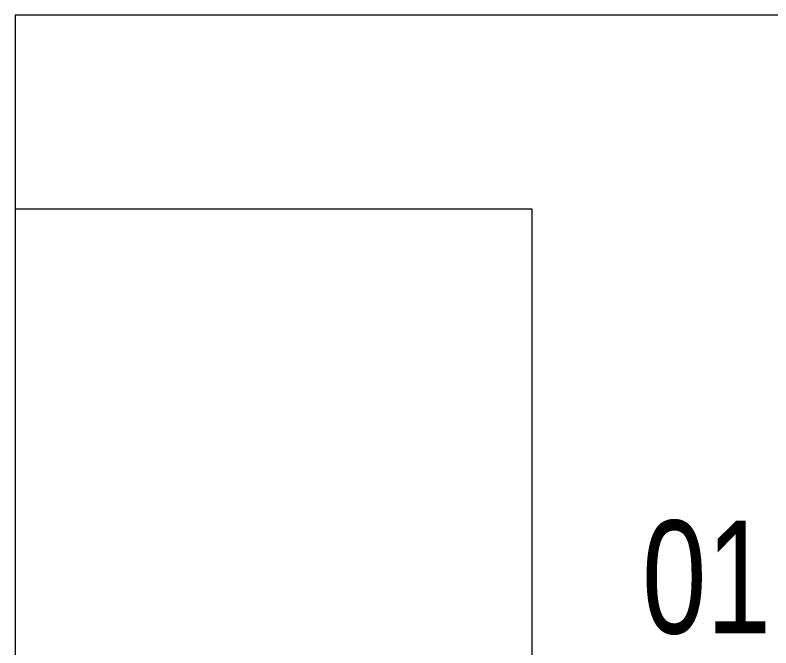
# Model space of a CAD drawing. Header units: metres. Extents: x 75097 to 220695, y -1557923 to -1361206.
# Drawn here: x 111017 to 111602, y -1425263 to -1424773 of the extents above; entities that cross this region are included whole.
import ezdxf

# ---------------------------------------------------------------- set-up
doc = ezdxf.new("R2010")
doc.units = ezdxf.units.M
doc.layers.get('0').update_dxf_attribs({"lineweight": 0})
doc.layers.add('A-100 - Copy$0$Medical Equipment and Furniture', color=8, linetype='Continuous', lineweight=0)
doc.styles.add('A-100 - Copy$0$X3G_ENTITY_257CFD', font='swisscl.ttf', dxfattribs={"height": 200})

# ---------------------------------------------------------------- blocks, each defined once
blk = doc.blocks.new('A-100 - Copy$0$GF21043-P')
for p, q in [((0.8, 0.75), (-0.8, 0.75)), ((-0.8, 0.75), (-0.8, 0)), ((-0.8, 0.6), (-0.4, 0.6)), ((-0.4, 0.6), (-0.4, 0))]:
    blk.add_line(p, q)
blk = doc.blocks.new('A-100 - Copy')
at = {"layer": 'A-100 - Copy$0$Medical Equipment and Furniture', "extrusion": (8.17187e-07, 1.19924e-18, 1), "xscale": 1000.000000000002, "yscale": 1000.000000000002, "zscale": 1000.000000000002}
blk.add_blockref('A-100 - Copy$0$GF21043-P', (111816.93, -1425522.69, 2.45), dxfattribs=at)
at = {"layer": 'A-100 - Copy$0$Medical Equipment and Furniture', "insert": (111552.24, -1425164.14, 2.37), "char_height": 87.473, "attachment_point": 2, "style": 'A-100 - Copy$0$X3G_ENTITY_257CFD'}
blk.add_mtext('01', dxfattribs=at)

msp = doc.modelspace()

# ---------------------------------------------------------------- block references
msp.add_blockref('A-100 - Copy', (0, 0))

doc.saveas('drawing.dxf')
